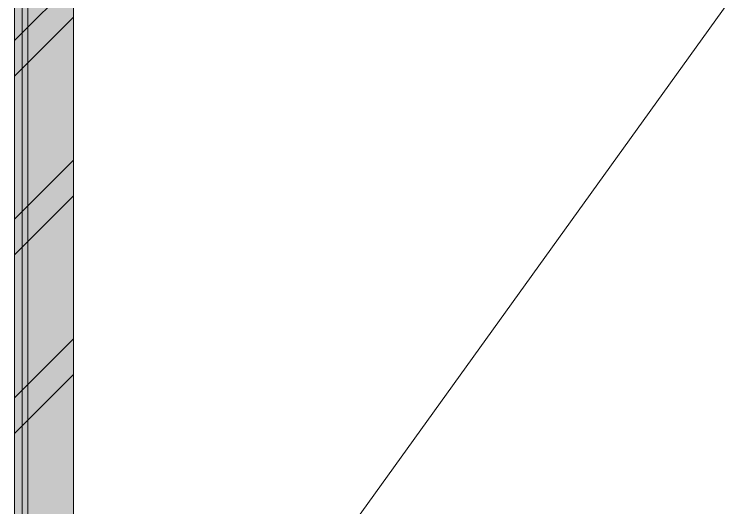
# Model space of a CAD drawing. Header units: millimetres. Extents: x -546 to 1681, y -650 to 1730.
# Drawn here: x 814.56 to 823.12, y 663.74 to 669.6 of the extents above; entities that cross this region are included whole.
import ezdxf

# ---------------------------------------------------------------- set-up
doc = ezdxf.new("R2010")
doc.units = ezdxf.units.MM

msp = doc.modelspace()

# ---------------------------------------------------------------- hatches: boundary and pattern name
at = {"true_color": 0xffffff}
h = msp.add_hatch(color=7, dxfattribs=at)
h.dxf.hatch_style = 2
h.paths.add_polyline_path([(815.2572, 658.9558), (814.5572, 658.9558), (814.5572, 680.8388), (815.2572, 680.8388)])

# ---------------------------------------------------------------- linework, layer by layer
at = {"color": 7, "lineweight": 0}
for points in [[(814.5572, 658.2558), (814.5572, 681.5388)], [(814.6472, 658.3918), (814.6472, 681.4598)], [(814.7162, 658.3918), (814.7162, 681.4598)], [(814.5572, 680.8388), (814.5572, 658.2558)], [(815.2572, 658.9558), (815.2572, 680.8388)], [(814.5572, 669.2878), (815.2572, 669.9878)], [(823.1163, 669.8598), (815.0152, 658.5978)], [(814.5572, 668.8628), (815.2572, 669.5628)], [(814.5572, 667.1658), (815.2572, 667.8658)], [(814.5572, 666.7418), (815.2572, 667.4418)], [(814.5572, 665.0448), (815.2572, 665.7448)], [(814.5572, 664.6208), (815.2572, 665.3208)]]:
    msp.add_lwpolyline(points, dxfattribs=at)

doc.saveas('drawing.dxf')
